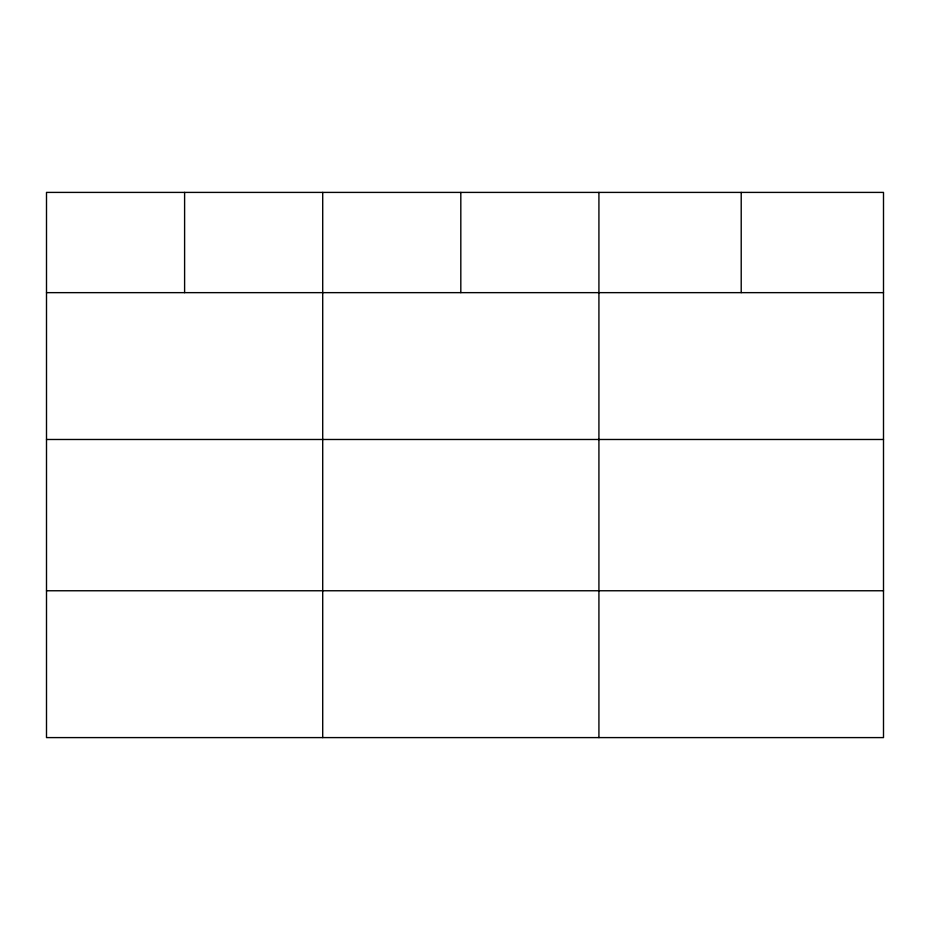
<?xml version="1.0" encoding="UTF-8"?>
<svg xmlns="http://www.w3.org/2000/svg" width="930" height="930" viewBox="0 0 930 930"><rect width="100%" height="100%" fill="white"/><g stroke="black" fill="none" stroke-linecap="round" stroke-linejoin="round"><path stroke-width="1.4" d="M883.5 439.483L883.5 192.405L46.5 192.405L46.5 737.595L883.5 737.595L883.5 439.483L46.5 439.483M46.5 292.648L883.5 292.648M46.5 590.759L883.5 590.759M741.21 192.405L741.21 292.648M598.92 192.405L598.92 737.595M460.815 192.405L460.815 292.648M322.71 192.405L322.71 737.595M184.605 192.405L184.605 292.648"/></g></svg>
